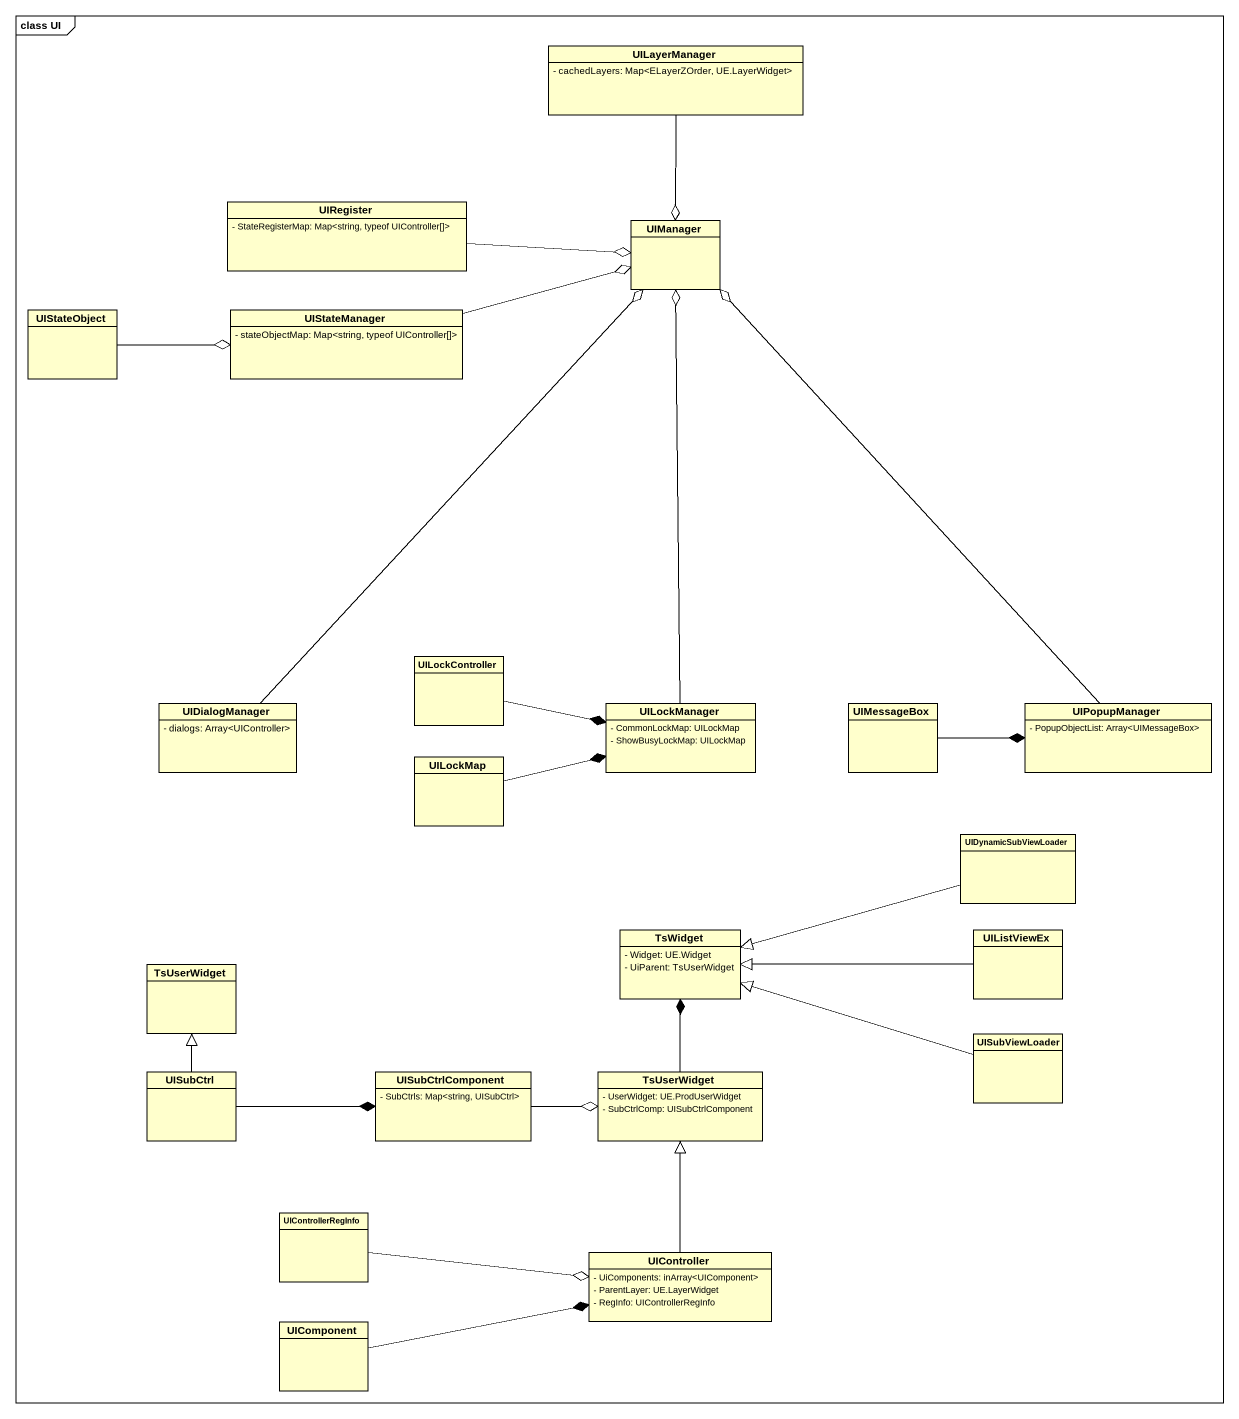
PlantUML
@startuml
mainframe class UI
hide circle
hide empty members
skinparam classAttributeIconSize 0
class UILayerManager {
  - cachedLayers: Map<ELayerZOrder, UE.LayerWidget>
}
class UIRegister {
  - StateRegisterMap: Map<string, typeof UIController[]>
}
class UIManager
class UIStateObject
class UIStateManager {
  - stateObjectMap: Map<string, typeof UIController[]>
}
class UILockController
class UIDialogManager {
  - dialogs: Array<UIController>
}
class UILockManager {
  - CommonLockMap: UILockMap
  - ShowBusyLockMap: UILockMap
}
class UIMessageBox
class UIPopupManager {
  - PopupObjectList: Array<UIMessageBox>
}
class UILockMap
class UIDynamicSubViewLoader
class TsWidget {
  - Widget: UE.Widget
  - UiParent: TsUserWidget
}
class UIListViewEx
class TsUserWidget
class UISubViewLoader
class UISubCtrl
class UISubCtrlComponent {
  - SubCtrls: Map<string, UISubCtrl>
}
class "TsUserWidget" as TsUserWidget_2 {
  - UserWidget: UE.ProdUserWidget
  - SubCtrlComp: UISubCtrlComponent
}
class UIControllerRegInfo
class UIController {
  - UiComponents: inArray<UIComponent>
  - ParentLayer: UE.LayerWidget
  - RegInfo: UIControllerRegInfo
}
class UIComponent
UILayerManager --o UIManager
UIRegister -right-o UIManager
UIStateObject -right-o UIStateManager
UIStateManager -right-o UIManager
UILockController -right-* UILockManager
UIDialogManager -up-o UIManager
UILockManager -up-o UIManager
UIMessageBox -right-* UIPopupManager
UIPopupManager -up-o UIManager
UILockMap -right-* UILockManager
UIDynamicSubViewLoader -left-|> TsWidget
UIListViewEx -left-|> TsWidget
UISubViewLoader -left-|> TsWidget
UISubCtrl -up-|> TsUserWidget
UISubCtrl -right-* UISubCtrlComponent
UISubCtrlComponent -right-o TsUserWidget_2
TsUserWidget_2 -up-* TsWidget
UIControllerRegInfo -right-o UIController
UIController -up-|> TsUserWidget_2
UIComponent -right-* UIController
@enduml
